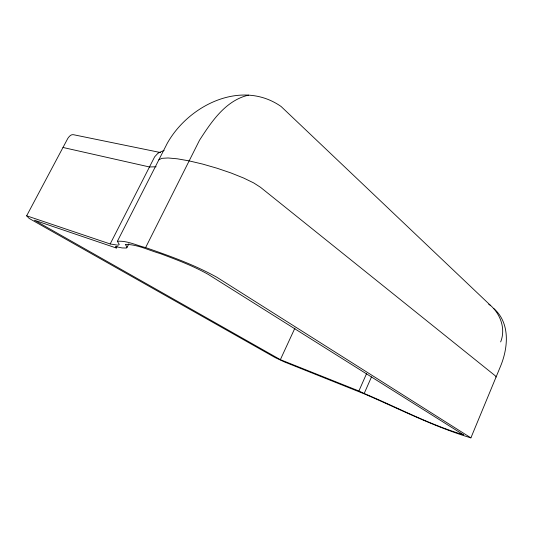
<?xml version="1.0" encoding="UTF-8"?>
<svg xmlns="http://www.w3.org/2000/svg" width="533" height="533" viewBox="0 0 533 533"><rect width="100%" height="100%" fill="white"/><g stroke="black" fill="none" stroke-linecap="round" stroke-linejoin="round"><path stroke-width="0.8" d="M500.66 341.926C505.797 329.068 500.747 314.53 490.693 305.582L281.124 106.52C241.636 78.837 188.529 105.134 167.195 143.437L117.387 241.296L119.245 244.434L118.746 244.973L117.34 245.133L110.191 243.954L26.65 215.812L67.804 138.42C69.057 136.595 70.909 134.223 73.407 134.696L160.513 152.545M26.65 215.812L29.175 218.43L275.175 357.596L284.242 361.86L364.099 393.78C399.477 408.991 433.942 426.753 470.899 437.866L500.687 365.885C508.196 347.489 510.301 323.125 493.944 308.667M117.06 246.532L116.307 248.012L34.412 220.209L280.358 359.662L358.896 390.995L366.557 373.653M116.307 248.012L115.355 246.539L122.037 247.925L126.401 248.032L126.947 246.972L125.322 244.387C137.354 244.341 148.74 250.283 160.167 253.561C176.523 259.691 193.026 265.8 208.27 274.415L463.49 434.808C429.078 424.455 397.245 407.359 364.186 393.501L371.488 376.911M280.358 359.662L294.956 328.035M117.387 241.296C127.054 240.483 136.361 245.367 145.616 247.592L199.529 140.212C211.521 121.651 225.592 100.437 248.518 95.134M126.854 247.785L128.906 243.748M110.191 243.954L154.663 156.802L158.308 152.878L164.137 150.386M158.834 159.86L161.825 158.341L168.088 157.968L177.369 158.814L189.148 160.886L202.687 164.091L217.011 168.221L231.036 172.985L243.608 178.022L253.695 182.919L260.484 187.283L495.47 375.952L496.036 377.117M158.308 152.878L159.487 152.451M156.156 166.769L149.473 166.969L62.994 147.468M145.616 247.592C169.954 256.007 194.398 264.774 216.964 277.32L470.899 437.866M358.896 390.995L364.186 393.501M488.741 304.236L490.693 305.582"/></g></svg>
